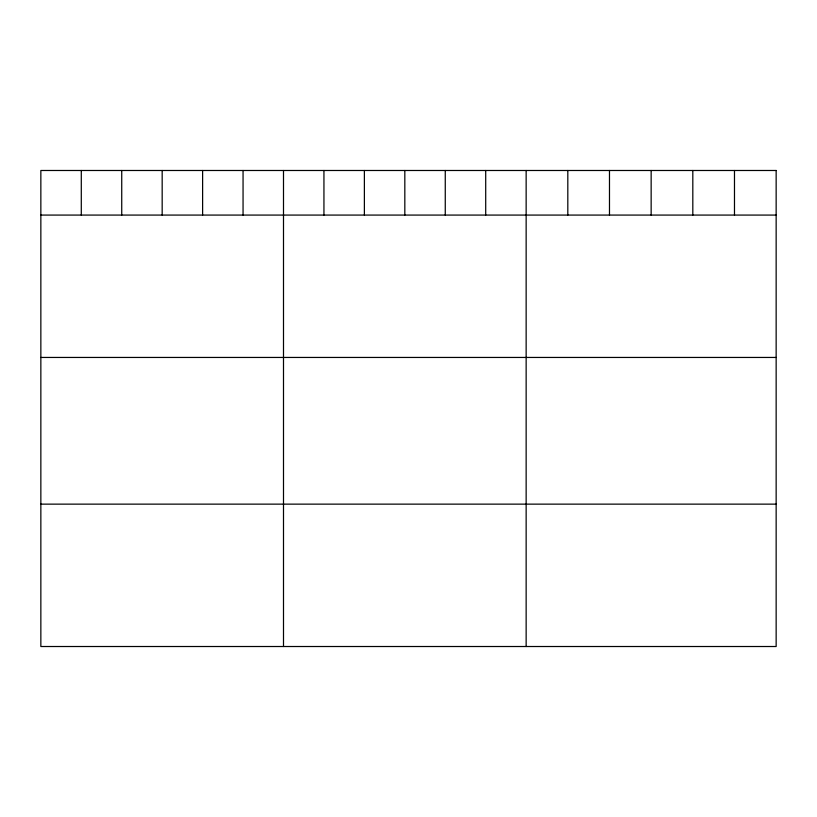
<?xml version="1.0" encoding="UTF-8"?>
<svg xmlns="http://www.w3.org/2000/svg" width="817" height="817" viewBox="0 0 817 817"><rect width="100%" height="100%" fill="white"/><g stroke="black" fill="none" stroke-linecap="round" stroke-linejoin="round"><path stroke-width="1.23" d="M40.85 215.075L776.15 215.075M40.85 357.448L776.15 357.448M40.85 504.14L776.15 504.14M734.483 170.487L734.483 215.075M692.816 170.487L692.816 215.075M651.149 170.487L651.149 215.075M609.482 170.487L609.482 215.075M567.815 170.487L567.815 215.075M526.148 170.487L526.148 646.513M485.707 170.487L485.707 215.075M445.265 170.487L445.265 215.075M404.823 170.487L404.823 215.075M364.382 170.487L364.382 215.075M323.94 170.487L323.94 215.075M283.499 170.487L283.499 646.513M243.058 170.487L243.058 215.075M202.616 170.487L202.616 215.075M162.175 170.487L162.175 215.075M121.733 170.487L121.733 215.075M81.291 170.487L81.291 215.075M776.15 170.487L40.85 170.487L40.85 646.513L776.15 646.513L776.15 170.487"/></g></svg>
